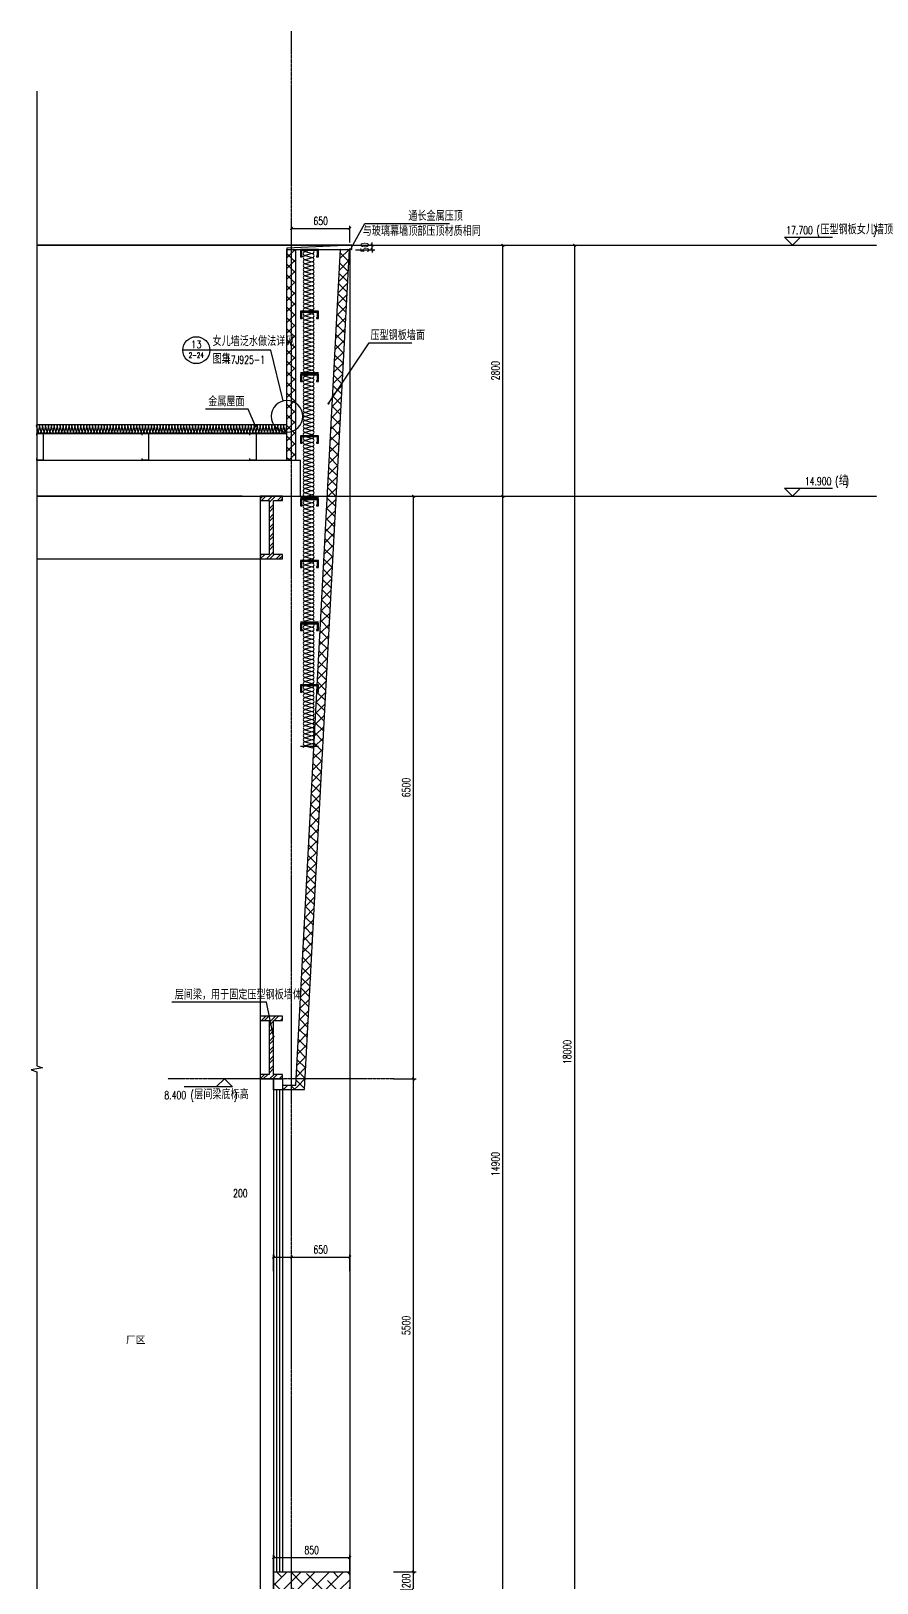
# Model space of a CAD drawing. Extents: x -1899985 to 1774885, y 556286 to 2175695.
# Drawn here: x -981779 to -972348, y 571034 to 588346 of the extents above; entities that cross this region are included whole.
import ezdxf
from ezdxf.enums import TextEntityAlignment as Align

# ---------------------------------------------------------------- set-up
doc = ezdxf.new("R2010")
doc.units = 0
doc.header["$LTSCALE"] = 10
doc.header["$MEASUREMENT"] = 0
doc.linetypes.add('20剖面图$0$__DASH', pattern=[0.35, 0.25, -0.1])
doc.linetypes.add('20剖面图$0$DOTE', pattern=[2.42, 2, -0.2, 0.02, -0.2])
doc.layers.get('Defpoints').update_dxf_attribs({"color": 210})
for name, color, linetype in [('20剖面图$0$A-AXIS-D', 1, 'Continuous'), ('20剖面图$0$A-AXIS-DOTE', 14, '20剖面图$0$DOTE'), ('20剖面图$0$A-AXIS-DP', 126, 'Continuous'), ('20剖面图$0$A-AXIS-SYMB', 3, 'Continuous'), ('20剖面图$0$A-HATCH-2', 251, 'Continuous'), ('20剖面图$0$A-LIN-V', 9, 'Continuous'), ('20剖面图$0$A-WINDOW', 140, 'Continuous'), ('20剖面图$0$AS-COLN', 6, 'Continuous'), ('20剖面图$0$AS-WALL', 40, 'Continuous'), ('20剖面图$0$DIM_ELEV', 3, 'Continuous'), ('20剖面图$0$DIM_SYMB', 3, 'Continuous'), ('20剖面图$0$PUB_HATCH', 8, 'Continuous'), ('20剖面图$0$PUB_TEXT', 7, 'Continuous'), ('20剖面图$0$建-墙-填充', 8, 'Continuous'), ('20剖面图$0$建-柱-钢', 9, 'Continuous'), ('A-AXIS-DP', 126, 'Continuous'), ('A-LIN-V', 9, 'Continuous'), ('DIM_SYMB', 3, 'Continuous'), ('PUB_TEXT', 7, 'Continuous')]:
    doc.layers.add(name, color=color, linetype=linetype)
doc.styles.add('20剖面图$0$_TCH_DIM', font='SIMPLEX', dxfattribs={"bigfont": 'GBCBIG'})
doc.styles.add('20剖面图$0$_TCH_DIM_T3', font='SIMPLEX', dxfattribs={"width": 0.705882, "bigfont": 'GBCBIG'})
doc.styles.add('20剖面图$0$图框', font='')
doc.styles.add('_TCH_DIM', font='SIMPLEX', dxfattribs={"bigfont": 'GBCBIG'})
doc.styles.add('_TCH_DIM_T3', font='SIMPLEX', dxfattribs={"width": 0.705882, "bigfont": 'GBCBIG'})
doc.styles.get('20剖面图$0$图框').set_extended_font_data('SimSun')
doc.dimstyles.new('20剖面图$0$_TCH_ARCH&&30', dxfattribs={"dimtxt": 89.25, "dimasz": 30, "dimexe": 30, "dimexo": 30, "dimgap": 37.875, "dimtad": 1, "dimdec": 0, "dimzin": 0, "dimdsep": 46, "dimtxsty": '20剖面图$0$_TCH_DIM_T3', "dimblk": '20剖面图$0$_ArchTick', "dimcen": 0.09, "dimclrt": 7, "dimazin": 2, "dimtfac": 1, "dimtdec": 0, "dimtix": 1, "dimtmove": 2, "dimatfit": 3, "dimfxl": 1, "dimtolj": 1, "dimtzin": 0, "dimarcsym": 0})
doc.dimstyles.new('_TCH_ARCH&&30', dxfattribs={"dimtxt": 89.25, "dimasz": 30, "dimexe": 30, "dimexo": 30, "dimgap": 37.875, "dimtad": 1, "dimdec": 0, "dimzin": 0, "dimdsep": 46, "dimtxsty": '_TCH_DIM_T3', "dimblk": 'ARCHTICK', "dimcen": 0.09, "dimclrt": 7, "dimazin": 2, "dimtfac": 1, "dimtdec": 0, "dimtix": 1, "dimtmove": 2, "dimatfit": 3, "dimfxl": 1, "dimtolj": 1, "dimtzin": 0, "dimarcsym": 0})
pattern_1 = [(45, (60, 0), (-60.000061, 60.000061), []), (135, (60, 0), (-60.000061, -60.000061), [])]
pattern_2 = [(45, (0, 0), (-53.0330086, 53.0330086), []), (45, (35.355, 0), (-53.0330086, 53.0330086), [])]

# ---------------------------------------------------------------- blocks, each defined once
blk = doc.blocks.new('20剖面图$0$CURVEPATTERNLIB$SYSLIB$岩棉板')
at = {"color": 0}
for p, q in [((0, -17), (12, -67)), ((12, -67), (24, -17))]:
    blk.add_line(p, q, dxfattribs=at)
for centre, start, end in [((12, -17), 0, 180), ((0, -67), 270, 0), ((24, -67), 180, 270)]:
    blk.add_arc(centre, 12, start, end, dxfattribs=at)
blk = doc.blocks.new('20剖面图$0$w423432')
at = {"layer": '20剖面图$0$A-LIN-V'}
blk.add_line((-1406424, 579963), (-1403484, 579963), dxfattribs=at)
for points in [[(-1406424, 580243), (-1406424, 580263), (-1406354, 580263), (-1406354, 579963), (-1406424, 579963), (-1406424, 579983)], [(-1405247, 580243), (-1405247, 580263), (-1405177, 580263), (-1405177, 579963), (-1405247, 579963), (-1405247, 579983)], [(-1404047, 580243), (-1404047, 580263), (-1403977, 580263), (-1403977, 579963), (-1404047, 579963), (-1404047, 579983)]]:
    blk.add_lwpolyline(points, dxfattribs=at)
at = {"layer": '20剖面图$0$AS-COLN'}
for p, q in [((-1406424, 580363), (-1403634, 580363)), ((-1406424, 580263), (-1403634, 580263))]:
    blk.add_line(p, q, dxfattribs=at)
at = {"layer": '20剖面图$0$A-HATCH-2', "xscale": -1.365615733326002, "yscale": 1.351351351351351, "zscale": 1.351351351351351, "rotation": 1.675992753059801e-11}
for p in [(-1406392, 580370), (-1406359, 580370), (-1406326, 580370), (-1406293, 580370), (-1406260, 580370), (-1406228, 580370), (-1406195, 580370), (-1406162, 580370), (-1406129, 580370), (-1406097, 580370), (-1406064, 580370), (-1406031, 580370), (-1405998, 580370), (-1405965, 580370), (-1405933, 580370), (-1405900, 580370), (-1405867, 580370), (-1405834, 580370), (-1405802, 580370), (-1405769, 580370), (-1405736, 580370), (-1405703, 580370), (-1405670, 580370), (-1405638, 580370), (-1405605, 580370), (-1405572, 580370), (-1405539, 580370), (-1405507, 580370), (-1405474, 580370), (-1405441, 580370), (-1405408, 580370), (-1405375, 580370), (-1405343, 580370), (-1405310, 580370), (-1405277, 580370), (-1405244, 580370), (-1405212, 580370), (-1405179, 580370), (-1405146, 580370), (-1405113, 580370), (-1405081, 580370), (-1405048, 580370), (-1405015, 580370), (-1404982, 580370), (-1404949, 580370), (-1404917, 580370), (-1404884, 580370), (-1404851, 580370), (-1404818, 580370), (-1404786, 580370), (-1404753, 580370), (-1404720, 580370), (-1404687, 580370), (-1404654, 580370), (-1404622, 580370), (-1404589, 580370), (-1404556, 580370), (-1404523, 580370), (-1404491, 580370), (-1404458, 580370), (-1404425, 580370), (-1404392, 580370), (-1404359, 580370), (-1404327, 580370), (-1404294, 580370), (-1404261, 580370), (-1404228, 580370), (-1404196, 580370), (-1404163, 580370), (-1404130, 580370), (-1404097, 580370), (-1404064, 580370), (-1404032, 580370), (-1403999, 580370), (-1403966, 580370), (-1403933, 580370), (-1403901, 580370), (-1403868, 580370), (-1403835, 580370), (-1403802, 580370), (-1403770, 580370), (-1403737, 580370), (-1403704, 580370), (-1403671, 580370), (-1403638, 580370)]:
    blk.add_blockref('20剖面图$0$CURVEPATTERNLIB$SYSLIB$岩棉板', p, dxfattribs=at)
blk = doc.blocks.new('20剖面图$0$_ArchTick')
at = {"color": 0, "linetype": 'ByBlock', "const_width": 0.4}
blk.add_lwpolyline([(-0.5, -0.5), (0.5, 0.5)], dxfattribs=at)
blk = doc.blocks.new('*D348')
at = {"layer": '20剖面图$0$A-AXIS-D', "color": 0, "lineweight": -2, "transparency": 16777216}
for p, q in [((-976088, 585957), (-975688, 585957)), ((-975718, 567957), (-975718, 585957)), ((-976088, 567957), (-975688, 567957))]:
    blk.add_line(p, q, dxfattribs=at)
at = {"layer": 'Defpoints', "color": 0, "transparency": 16777216}
for p in [(-976118, 585957), (-975718, 585957), (-976118, 567957)]:
    blk.add_point(p, dxfattribs=at)
at = {"layer": '20剖面图$0$A-AXIS-D', "color": 0, "lineweight": -2, "transparency": 16777216, "xscale": 30, "yscale": 30, "zscale": 30}
for p, rotation in [((-975718, 585957), 90), ((-975718, 567957), 270)]:
    blk.add_blockref('20剖面图$0$_ArchTick', p, dxfattribs=dict(at, rotation=rotation))
at = {"layer": '20剖面图$0$A-AXIS-D', "color": 7, "transparency": 16777216, "insert": (-975801, 576957), "char_height": 89.2, "attachment_point": 5, "rotation": 90, "style": '20剖面图$0$_TCH_DIM_T3'}
blk.add_mtext('\\A1;18000', dxfattribs=at)
blk = doc.blocks.new('*D350')
at = {"layer": '20剖面图$0$A-AXIS-D', "color": 0, "lineweight": -2, "transparency": 16777216}
for p, q in [((-976888, 583157), (-976488, 583157)), ((-976518, 568257), (-976518, 583157)), ((-976888, 568257), (-976488, 568257))]:
    blk.add_line(p, q, dxfattribs=at)
at = {"layer": 'Defpoints', "color": 0, "transparency": 16777216}
for p in [(-976918, 583157), (-976518, 583157), (-976918, 568257)]:
    blk.add_point(p, dxfattribs=at)
at = {"layer": '20剖面图$0$A-AXIS-D', "color": 0, "lineweight": -2, "transparency": 16777216, "xscale": 30, "yscale": 30, "zscale": 30}
for p, rotation in [((-976518, 583157), 90), ((-976518, 568257), 270)]:
    blk.add_blockref('20剖面图$0$_ArchTick', p, dxfattribs=dict(at, rotation=rotation))
at = {"layer": '20剖面图$0$A-AXIS-D', "color": 7, "transparency": 16777216, "insert": (-976601, 575707), "char_height": 89.2, "attachment_point": 5, "rotation": 90, "style": '20剖面图$0$_TCH_DIM_T3'}
blk.add_mtext('\\A1;14900', dxfattribs=at)
blk = doc.blocks.new('*D351')
at = {"layer": '20剖面图$0$A-AXIS-D', "color": 0, "lineweight": -2, "transparency": 16777216}
for p, q in [((-976888, 585957), (-976488, 585957)), ((-976518, 583157), (-976518, 585957)), ((-976888, 583157), (-976488, 583157))]:
    blk.add_line(p, q, dxfattribs=at)
at = {"layer": 'Defpoints', "color": 0, "transparency": 16777216}
for p in [(-976918, 585957), (-976518, 585957), (-976918, 583157)]:
    blk.add_point(p, dxfattribs=at)
at = {"layer": '20剖面图$0$A-AXIS-D', "color": 0, "lineweight": -2, "transparency": 16777216, "xscale": 30, "yscale": 30, "zscale": 30}
for p, rotation in [((-976518, 585957), 90), ((-976518, 583157), 270)]:
    blk.add_blockref('20剖面图$0$_ArchTick', p, dxfattribs=dict(at, rotation=rotation))
at = {"layer": '20剖面图$0$A-AXIS-D', "color": 7, "transparency": 16777216, "insert": (-976601, 584557), "char_height": 89.2, "attachment_point": 5, "rotation": 90, "style": '20剖面图$0$_TCH_DIM_T3'}
blk.add_mtext('\\A1;2800', dxfattribs=at)
blk = doc.blocks.new('*D352')
at = {"layer": '20剖面图$0$A-AXIS-DP', "color": 0, "lineweight": -2, "transparency": 16777216}
for p, q in [((-977736, 583157), (-977485, 583157)), ((-977515, 576657), (-977515, 583157)), ((-977736, 576657), (-977485, 576657))]:
    blk.add_line(p, q, dxfattribs=at)
at = {"layer": 'Defpoints', "color": 0, "transparency": 16777216}
for p in [(-977766, 583157), (-977515, 583157), (-977766, 576657)]:
    blk.add_point(p, dxfattribs=at)
at = {"layer": '20剖面图$0$A-AXIS-DP', "color": 0, "lineweight": -2, "transparency": 16777216, "xscale": 30, "yscale": 30, "zscale": 30}
for p, rotation in [((-977515, 583157), 90), ((-977515, 576657), 270)]:
    blk.add_blockref('20剖面图$0$_ArchTick', p, dxfattribs=dict(at, rotation=rotation))
at = {"layer": '20剖面图$0$A-AXIS-DP', "color": 7, "transparency": 16777216, "insert": (-977597, 579907), "char_height": 89.2, "attachment_point": 5, "rotation": 90, "style": '20剖面图$0$_TCH_DIM_T3'}
blk.add_mtext('\\A1;6500', dxfattribs=at)
blk = doc.blocks.new('*D353')
at = {"layer": '20剖面图$0$A-AXIS-DP', "color": 0, "lineweight": -2, "transparency": 16777216}
for p, q in [((-977736, 576657), (-977485, 576657)), ((-977515, 571157), (-977515, 576657)), ((-977736, 571157), (-977485, 571157))]:
    blk.add_line(p, q, dxfattribs=at)
at = {"layer": 'Defpoints', "color": 0, "transparency": 16777216}
for p in [(-977766, 576657), (-977515, 576657), (-977766, 571157)]:
    blk.add_point(p, dxfattribs=at)
at = {"layer": '20剖面图$0$A-AXIS-DP', "color": 0, "lineweight": -2, "transparency": 16777216, "xscale": 30, "yscale": 30, "zscale": 30}
for p, rotation in [((-977515, 576657), 90), ((-977515, 571157), 270)]:
    blk.add_blockref('20剖面图$0$_ArchTick', p, dxfattribs=dict(at, rotation=rotation))
at = {"layer": '20剖面图$0$A-AXIS-DP', "color": 7, "transparency": 16777216, "insert": (-977597, 573907), "char_height": 89.2, "attachment_point": 5, "rotation": 90, "style": '20剖面图$0$_TCH_DIM_T3'}
blk.add_mtext('\\A1;5500', dxfattribs=at)
blk = doc.blocks.new('*D354')
at = {"layer": '20剖面图$0$A-AXIS-DP', "color": 0, "lineweight": -2, "transparency": 16777216}
for p, q in [((-977736, 571157), (-977485, 571157)), ((-977515, 571157), (-977515, 571187)), ((-977515, 570957), (-977515, 571157)), ((-977736, 570957), (-977485, 570957)), ((-977515, 570957), (-977515, 570927))]:
    blk.add_line(p, q, dxfattribs=at)
at = {"layer": 'Defpoints', "color": 0, "transparency": 16777216}
for p in [(-977766, 571157), (-977515, 571157), (-977766, 570957)]:
    blk.add_point(p, dxfattribs=at)
at = {"layer": '20剖面图$0$A-AXIS-DP', "color": 0, "lineweight": -2, "transparency": 16777216, "xscale": 30, "yscale": 30, "zscale": 30}
for p, rotation in [((-977515, 571157), 270), ((-977515, 570957), 90)]:
    blk.add_blockref('20剖面图$0$_ArchTick', p, dxfattribs=dict(at, rotation=rotation))
at = {"layer": '20剖面图$0$A-AXIS-DP', "color": 7, "transparency": 16777216, "insert": (-977597, 571057), "char_height": 89.2, "attachment_point": 5, "rotation": 90, "style": '20剖面图$0$_TCH_DIM_T3'}
blk.add_mtext('\\A1;200', dxfattribs=at)
blk = doc.blocks.new('*D356')
at = {"layer": '20剖面图$0$A-AXIS-DP', "color": 0, "lineweight": -2, "transparency": 16777216}
for p, q in [((-979075, 571120), (-979075, 571348)), ((-979075, 571318), (-978225, 571318)), ((-978225, 571120), (-978225, 571348))]:
    blk.add_line(p, q, dxfattribs=at)
at = {"layer": 'Defpoints', "color": 0, "transparency": 16777216}
for p in [(-978225, 571318), (-979075, 571090), (-978225, 571090)]:
    blk.add_point(p, dxfattribs=at)
at = {"layer": '20剖面图$0$A-AXIS-DP', "color": 0, "lineweight": -2, "transparency": 16777216, "xscale": 30, "yscale": 30, "zscale": 30, "rotation": 180}
blk.add_blockref('20剖面图$0$_ArchTick', (-979075, 571318), dxfattribs=at)
at = {"layer": '20剖面图$0$A-AXIS-DP', "color": 0, "lineweight": -2, "transparency": 16777216, "xscale": 30, "yscale": 30, "zscale": 30}
blk.add_blockref('20剖面图$0$_ArchTick', (-978225, 571318), dxfattribs=at)
at = {"layer": '20剖面图$0$A-AXIS-DP', "color": 7, "transparency": 16777216, "insert": (-978650, 571401), "char_height": 89.2, "attachment_point": 5, "style": '20剖面图$0$_TCH_DIM_T3'}
blk.add_mtext('\\A1;850', dxfattribs=at)
blk = doc.blocks.new('*D357')
at = {"layer": '20剖面图$0$A-AXIS-DP', "color": 0, "lineweight": -2, "transparency": 16777216}
for p, q in [((-978875, 585987), (-978875, 586174)), ((-978875, 586144), (-978225, 586144)), ((-978225, 585987), (-978225, 586174))]:
    blk.add_line(p, q, dxfattribs=at)
at = {"layer": 'Defpoints', "color": 0, "transparency": 16777216}
for p in [(-978225, 586144), (-978875, 585957), (-978225, 585957)]:
    blk.add_point(p, dxfattribs=at)
at = {"layer": '20剖面图$0$A-AXIS-DP', "color": 0, "lineweight": -2, "transparency": 16777216, "xscale": 30, "yscale": 30, "zscale": 30, "rotation": 180}
blk.add_blockref('20剖面图$0$_ArchTick', (-978875, 586144), dxfattribs=at)
at = {"layer": '20剖面图$0$A-AXIS-DP', "color": 0, "lineweight": -2, "transparency": 16777216, "xscale": 30, "yscale": 30, "zscale": 30}
blk.add_blockref('20剖面图$0$_ArchTick', (-978225, 586144), dxfattribs=at)
at = {"layer": '20剖面图$0$A-AXIS-DP', "color": 7, "transparency": 16777216, "insert": (-978550, 586227), "char_height": 89.2, "attachment_point": 5, "style": '20剖面图$0$_TCH_DIM_T3'}
blk.add_mtext('\\A1;650', dxfattribs=at)
blk = doc.blocks.new('20剖面图$0$CURVEPATTERNLIB$SYSLIB$防水材料1')
at = {"layer": '20剖面图$0$PUB_HATCH'}
h = blk.add_hatch(dxfattribs=at)
h.set_pattern_fill('ANSI31', color=256, scale=10, angle=90, style=0)
h.set_pattern_definition([(45, (-196995.837, -685381.036), (11.22532015, -11.22532015), [])])
h.paths.add_polyline_path([(35, 0), (0, 0), (0, -100), (35, -100), (35, -90), (30, -90), (30, -95), (5, -95), (5, -5), (30, -5), (30, -10), (35, -10)])
h = blk.add_hatch(dxfattribs=at)
h.set_pattern_fill('ANSI31', color=256, scale=10, angle=90, style=0)
h.set_pattern_definition([(45, (-196695.837, -685381.036), (11.22532015, -11.22532015), [])])
h.paths.add_polyline_path([(335, 0), (300, 0), (300, -100), (335, -100), (335, -90), (330, -90), (330, -95), (305, -95), (305, -5), (330, -5), (330, -10), (335, -10)])
at = {"layer": '20剖面图$0$A-LIN-V', "extrusion": (-3.26108e-18, 2.41725e-31, -1)}
blk.add_line((600, 0), (600, -100), dxfattribs=at)
at = {"layer": '20剖面图$0$A-LIN-V'}
for p, q in [((30, -10), (35, -10)), ((330, -10), (335, -10)), ((30, -90), (35, -90)), ((330, -90), (335, -90))]:
    blk.add_line(p, q, dxfattribs=at)
at = {"layer": '20剖面图$0$A-LIN-V', "extrusion": (-3.26108e-18, 2.41725e-31, -1)}
for points in [[(-35, -10), (-35, 0), (0, 0), (0, -100), (-35, -100), (-35, -90)], [(-335, -10), (-335, 0), (-300, 0), (-300, -100), (-335, -100), (-335, -90)], [(-30, -10), (-30, -5), (-5, -5), (-5, -95), (-30, -95), (-30, -90)], [(-330, -10), (-330, -5), (-305, -5), (-305, -95), (-330, -95), (-330, -90)]]:
    blk.add_lwpolyline(points, dxfattribs=at)
at = {"layer": '20剖面图$0$A-LIN-V', "xscale": 0.8142221102150538, "yscale": 0.8108108108108109, "zscale": 0.8142221102150538}
for p in [(0, -20.1), (19.5, -20.1), (39.1, -20.1), (58.6, -20.1), (78.2, -20.1), (97.7, -20.1), (117.2, -20.1), (136.8, -20.1), (156.3, -20.1), (175.9, -20.1), (195.4, -20.1), (215, -20.1), (234.5, -20.1), (254, -20.1), (273.6, -20.1), (293.1, -20.1), (312.7, -20.1), (332.2, -20.1), (351.7, -20.1), (371.3, -20.1), (390.8, -20.1), (410.4, -20.1), (429.9, -20.1), (449.5, -20.1), (469, -20.1), (488.5, -20.1), (508.1, -20.1), (527.6, -20.1), (547.2, -20.1), (566.7, -20.1), (586.2, -20.1)]:
    blk.add_blockref('20剖面图$0$CURVEPATTERNLIB$SYSLIB$岩棉板', p, dxfattribs=at)
blk = doc.blocks.new('*D368')
at = {"layer": '20剖面图$0$A-AXIS-DP', "color": 0, "lineweight": -2, "transparency": 16777216}
for p, q in [((-979075, 574514), (-979075, 574700)), ((-979075, 574670), (-978875, 574670)), ((-978875, 574514), (-978875, 574700))]:
    blk.add_line(p, q, dxfattribs=at)
at = {"layer": 'Defpoints', "color": 0, "transparency": 16777216}
for p in [(-978875, 574670), (-979075, 574484), (-978875, 574484)]:
    blk.add_point(p, dxfattribs=at)
at = {"layer": '20剖面图$0$A-AXIS-DP', "color": 0, "lineweight": -2, "transparency": 16777216, "xscale": 30, "yscale": 30, "zscale": 30, "rotation": 180}
blk.add_blockref('20剖面图$0$_ArchTick', (-979075, 574670), dxfattribs=at)
at = {"layer": '20剖面图$0$A-AXIS-DP', "color": 0, "lineweight": -2, "transparency": 16777216, "xscale": 30, "yscale": 30, "zscale": 30}
blk.add_blockref('20剖面图$0$_ArchTick', (-978875, 574670), dxfattribs=at)
at = {"layer": '20剖面图$0$A-AXIS-DP', "color": 7, "transparency": 16777216, "insert": (-979445, 575381), "char_height": 89.2, "attachment_point": 5, "style": '20剖面图$0$_TCH_DIM_T3'}
blk.add_mtext('\\A1;200', dxfattribs=at)
blk = doc.blocks.new('*D369')
at = {"layer": '20剖面图$0$A-AXIS-DP', "color": 0, "lineweight": -2, "transparency": 16777216}
for p, q in [((-978875, 574514), (-978875, 574700)), ((-978875, 574670), (-978225, 574670)), ((-978225, 574514), (-978225, 574700))]:
    blk.add_line(p, q, dxfattribs=at)
at = {"layer": 'Defpoints', "color": 0, "transparency": 16777216}
for p in [(-978225, 574670), (-978875, 574484), (-978225, 574484)]:
    blk.add_point(p, dxfattribs=at)
at = {"layer": '20剖面图$0$A-AXIS-DP', "color": 0, "lineweight": -2, "transparency": 16777216, "xscale": 30, "yscale": 30, "zscale": 30, "rotation": 180}
blk.add_blockref('20剖面图$0$_ArchTick', (-978875, 574670), dxfattribs=at)
at = {"layer": '20剖面图$0$A-AXIS-DP', "color": 0, "lineweight": -2, "transparency": 16777216, "xscale": 30, "yscale": 30, "zscale": 30}
blk.add_blockref('20剖面图$0$_ArchTick', (-978225, 574670), dxfattribs=at)
at = {"layer": '20剖面图$0$A-AXIS-DP', "color": 7, "transparency": 16777216, "insert": (-978550, 574753), "char_height": 89.2, "attachment_point": 5, "style": '20剖面图$0$_TCH_DIM_T3'}
blk.add_mtext('\\A1;650', dxfattribs=at)
blk = doc.blocks.new('_ArchTick')
at = {"color": 0, "linetype": 'ByBlock', "const_width": 0.4}
blk.add_lwpolyline([(-0.5, -0.5), (0.5, 0.5)], dxfattribs=at)
blk = doc.blocks.new('*D106')
at = {"layer": 'A-AXIS-DP', "color": 0, "lineweight": -2, "transparency": 16777216}
for p, q in [((-978161, 585957), (-977947, 585957)), ((-978161, 585907), (-977947, 585907)), ((-977977, 585957), (-977977, 585987)), ((-977977, 585907), (-977977, 585957)), ((-977977, 585907), (-977977, 585877))]:
    blk.add_line(p, q, dxfattribs=at)
at = {"layer": 'Defpoints', "color": 0, "transparency": 16777216}
for p in [(-978191, 585957), (-978191, 585907), (-977977, 585957)]:
    blk.add_point(p, dxfattribs=at)
at = {"layer": 'A-AXIS-DP', "color": 0, "lineweight": -2, "transparency": 16777216, "xscale": 30, "yscale": 30, "zscale": 30}
for p, rotation in [((-977977, 585957), 270), ((-977977, 585907), 90)]:
    blk.add_blockref('_ArchTick', p, dxfattribs=dict(at, rotation=rotation))
at = {"layer": 'A-AXIS-DP', "color": 7, "transparency": 16777216, "insert": (-978059, 585932), "char_height": 89.2, "attachment_point": 5, "rotation": 90, "style": '_TCH_DIM_T3'}
blk.add_mtext('\\A1;50', dxfattribs=at)
blk = doc.blocks.new('20剖面图')
at = {"layer": '20剖面图$0$A-HATCH-2'}
h = blk.add_hatch(dxfattribs=at)
h.set_pattern_fill('ANSI38', color=256, scale=70)
h.set_pattern_definition([(45, (579675.47, 0), (-78.577241, 78.577241), []), (135, (579675.47, 0), (-235.731723, 78.577241), [277.8125, -166.6875])])
h.paths.add_polyline_path([(-979075.3, 571157.5), (-978225.4, 571157.5), (-978225.4, 570957.5), (-979075.3, 570957.5)])
at = {"layer": '20剖面图$0$PUB_HATCH'}
h = blk.add_hatch(dxfattribs=at)
h.set_pattern_fill('多孔材料', color=256, scale=30, style=0)
h.set_pattern_definition(pattern_1)
h.paths.add_polyline_path([(-978825.3, 583557.5), (-978825.3, 585907.5), (-978925.3, 585907.5), (-978925.3, 583557.5)])
h = blk.add_hatch(dxfattribs=at)
h.set_pattern_fill('多孔材料', color=256, scale=30, style=0)
h.set_pattern_definition(pattern_1)
h.paths.add_polyline_path([(-978825.9, 576587.5), (-978728.4, 576537.5), (-978229, 585908.8), (-978328.9, 585914.1)])
h = blk.add_hatch(dxfattribs=at)
h.set_pattern_fill('多孔材料', color=256, scale=30, style=0)
h.set_pattern_definition(pattern_1)
h.paths.add_polyline_path([(-978975.3, 576537.5), (-978728.4, 576537.5), (-978825.9, 576587.5), (-978975.3, 576587.5)])
at = {"layer": '20剖面图$0$建-墙-填充'}
h = blk.add_hatch(dxfattribs=at)
h.set_pattern_fill('金属', color=256, scale=30, style=0)
h.set_pattern_definition(pattern_2)
h.paths.add_polyline_path([(-978975.3, 583157.5), (-979225.3, 583157.5), (-979225.3, 583107.5), (-979125.3, 583107.5), (-979125.3, 582507.5), (-979225.3, 582507.5), (-979225.3, 582457.5), (-978975.3, 582457.5), (-978975.3, 582507.5), (-979075.3, 582507.5), (-979075.3, 583107.5), (-978975.3, 583107.5)])
h = blk.add_hatch(dxfattribs=at)
h.set_pattern_fill('金属', color=256, scale=30, style=0)
h.set_pattern_definition(pattern_2)
h.paths.add_polyline_path([(-978975.3, 577357.5), (-979225.3, 577357.5), (-979225.3, 577307.5), (-979125.3, 577307.5), (-979125.3, 576707.5), (-979225.3, 576707.5), (-979225.3, 576657.5), (-978975.3, 576657.5), (-978975.3, 576707.5), (-979075.3, 576707.5), (-979075.3, 577307.5), (-978975.3, 577307.5)])
at = {"layer": '20剖面图$0$A-AXIS-DOTE'}
for p, q in [((-978875.3, 565580.6), (-978875.3, 588346)), ((-977735.9, 576657.5), (-980255.3, 576657.5))]:
    blk.add_line(p, q, dxfattribs=at)
at = {"layer": '20剖面图$0$A-AXIS-DOTE', "linetype": '20剖面图$0$__DASH', "ltscale": 2}
for p, q in [((-981715.7, 585957.5), (-972348, 585957.5)), ((-981715.7, 583157.5), (-972348, 583157.5))]:
    blk.add_line(p, q, dxfattribs=at)
at = {"layer": '20剖面图$0$A-AXIS-SYMB'}
for p, q in [((-979786.5, 584786.1), (-980086.5, 584786.1)), ((-979104.6, 584786.1), (-979786.5, 584786.1)), ((-978967.1, 584220.4), (-979104.6, 584786.1)), ((-979155, 577512.2), (-980208.1, 577512.2)), ((-979075.3, 577129), (-979155, 577512.2))]:
    blk.add_line(p, q, dxfattribs=at)
blk.add_lwpolyline([(-978748.2, 584048.4, 1), (-979102.3, 584048.4, 1)], format="xyb", close=True, dxfattribs=at)
at = {"layer": '20剖面图$0$A-AXIS-SYMB', "const_width": 12}
blk.add_lwpolyline([(-979074, 577123.1, 1), (-979076.5, 577134.9, 1)], format="xyb", close=True, dxfattribs=at)
at = {"layer": '20剖面图$0$A-AXIS-SYMB'}
blk.add_circle((-979936.5, 584786.1), 150, dxfattribs=at)
at = {"layer": '20剖面图$0$A-LIN-V'}
for p, q in [((-978201.4, 585957.5), (-981715.7, 585957.5)), ((-978225.4, 585918.8), (-978225.4, 584999.5)), ((-978225.4, 585918.8), (-978225.4, 568214.9)), ((-978775.3, 583157.5), (-978775.3, 583557.5)), ((-979425.3, 583157.5), (-981715.7, 583157.5)), ((-979425.3, 583157.5), (-978775.3, 583157.5)), ((-979225.3, 583157.5), (-979225.3, 568257.5)), ((-981715.7, 582457.5), (-979225.3, 582457.5)), ((-979075.3, 576657.5), (-979075.3, 568257.5))]:
    blk.add_line(p, q, dxfattribs=at)
for points in [[(-979075.3, 585957.5), (-978431.8, 585957.5)], [(-978925.3, 585907.5), (-978225.4, 585907.5)]]:
    blk.add_lwpolyline(points, dxfattribs=at)
at = {"layer": '20剖面图$0$A-WINDOW'}
for p, q in [((-979075.3, 576587.5), (-979075.3, 571157.5)), ((-979042.3, 576535.6), (-979042.3, 571157.5)), ((-979008.3, 576535.6), (-979008.3, 571157.5)), ((-978975.3, 576587.5), (-978975.3, 571157.5))]:
    blk.add_line(p, q, dxfattribs=at)
for points in [[(-978975.3, 576657.5), (-978975.3, 576657.5), (-978975.3, 576535.6), (-979075.3, 576535.6), (-979075.3, 576657.5), (-978975.3, 576657.5)], [(-979075.3, 571157.5), (-978225.4, 571157.5), (-978225.4, 570957.5), (-979075.3, 570957.5), (-979075.3, 571157.5)]]:
    blk.add_lwpolyline(points, dxfattribs=at)
at = {"layer": '20剖面图$0$AS-WALL'}
for p, q in [((-978925.3, 583557.5), (-978925.3, 585907.5)), ((-978925.3, 585907.5), (-978825.3, 585907.5)), ((-978825.9, 576587.5), (-978328.9, 585914.1)), ((-978825.3, 583557.5), (-978825.3, 585907.5)), ((-978728.4, 576537.5), (-978229, 585908.8)), ((-978328.9, 585914.1), (-978229, 585908.8)), ((-978925.3, 583557.5), (-978825.3, 583557.5)), ((-978975.3, 576587.5), (-978825.9, 576587.5)), ((-978975.3, 576587.5), (-978975.3, 576537.5)), ((-978975.3, 576537.5), (-978728.4, 576537.5))]:
    blk.add_line(p, q, dxfattribs=at)
blk.add_lwpolyline([(-978225.4, 585886.2), (-978225.4, 585918.8), (-978201.4, 585907.5), (-978201.4, 585957.5), (-978925.3, 585924.3), (-978925.3, 585840)], dxfattribs=at)
at = {"layer": '20剖面图$0$DIM_ELEV'}
for p, q in [((-973289.8, 585957.5), (-973379.8, 586047.5)), ((-973379.8, 586047.5), (-972843.4, 586047.5)), ((-973289.8, 585957.5), (-973199.8, 586047.5)), ((-973499.8, 585957.5), (-973199.8, 585957.5)), ((-973289.8, 583157.5), (-973379.8, 583247.5)), ((-973379.8, 583247.5), (-972843.4, 583247.5)), ((-973289.8, 583157.5), (-973199.8, 583247.5)), ((-973499.8, 583157.5), (-973199.8, 583157.5)), ((-979623.4, 576657.5), (-979713.4, 576567.5)), ((-979323.1, 576657.5), (-979713.4, 576657.5)), ((-979623.4, 576657.5), (-979533.4, 576567.5)), ((-979533.4, 576567.5), (-980069.8, 576567.5))]:
    blk.add_line(p, q, dxfattribs=at)
at = {"layer": '20剖面图$0$DIM_SYMB'}
for p, q in [((-978462.4, 584190.7), (-978009.7, 584867.9)), ((-978009.7, 584867.9), (-977533.9, 584867.9)), ((-979358.9, 584127.9), (-979834.7, 584127.9)), ((-979277, 583938), (-979358.9, 584127.9))]:
    blk.add_line(p, q, dxfattribs=at)
blk.add_lwpolyline([(-981715.7, 587675.8), (-981715.7, 576803.5), (-981652.7, 576780.6), (-981778.7, 576758.4), (-981715.7, 576736), (-981715.7, 565863.8)], dxfattribs=at)
at = {"layer": '20剖面图$0$DIM_SYMB', "const_width": 12}
for points in [[(-978465.7, 584185.7, 1), (-978459, 584195.7, 1)], [(-979274.6, 583932.5, 1), (-979279.4, 583943.5, 1)]]:
    blk.add_lwpolyline(points, format="xyb", close=True, dxfattribs=at)
at = {"layer": '20剖面图$0$建-柱-钢'}
for p, q in [((-978975.3, 583157.5), (-979225.3, 583157.5)), ((-979225.3, 583157.5), (-979225.3, 583107.5)), ((-979225.3, 583107.5), (-979125.3, 583107.5)), ((-979125.3, 583107.5), (-979125.3, 582507.5)), ((-979075.3, 582507.5), (-979075.3, 583107.5)), ((-979075.3, 583107.5), (-978975.3, 583107.5)), ((-978975.3, 583107.5), (-978975.3, 583157.5)), ((-979125.3, 582507.5), (-979225.3, 582507.5)), ((-979225.3, 582507.5), (-979225.3, 582457.5)), ((-979225.3, 582457.5), (-978975.3, 582457.5)), ((-978975.3, 582507.5), (-979075.3, 582507.5)), ((-978975.3, 582457.5), (-978975.3, 582507.5)), ((-978975.3, 577357.5), (-979225.3, 577357.5)), ((-979225.3, 577357.5), (-979225.3, 577307.5)), ((-978975.3, 577307.5), (-978975.3, 577357.5)), ((-979225.3, 577307.5), (-979125.3, 577307.5)), ((-979125.3, 577307.5), (-979125.3, 576707.5)), ((-979075.3, 576707.5), (-979075.3, 577307.5)), ((-979075.3, 577307.5), (-978975.3, 577307.5)), ((-979125.3, 576707.5), (-979225.3, 576707.5)), ((-979225.3, 576707.5), (-979225.3, 576657.5)), ((-979225.3, 576657.5), (-978975.3, 576657.5)), ((-978975.3, 576707.5), (-979075.3, 576707.5)), ((-978975.3, 576657.5), (-978975.3, 576707.5))]:
    blk.add_line(p, q, dxfattribs=at)
at = {"layer": '20剖面图$0$A-HATCH-2', "xscale": 2.293078891953046, "yscale": 1.999999999990687, "zscale": 1.999999999990687, "rotation": 269.9999999912753}
for p in [(-978575.3, 585907.5), (-978575.3, 584518.3), (-978575.3, 583129.2), (-978575.3, 581740.1)]:
    blk.add_blockref('20剖面图$0$CURVEPATTERNLIB$SYSLIB$防水材料1', p, dxfattribs=at)
at = {"layer": '20剖面图$0$A-LIN-V'}
blk.add_blockref('20剖面图$0$w423432', (424708.6, 3594.4), dxfattribs=at)
at = {"layer": '20剖面图$0$PUB_TEXT', "style": '20剖面图$0$_TCH_DIM', "width": 0.705882}
for s, height, p in [('(', 89.2, (-973020.6, 586079)), (')', 89.2, (-972388.9, 586079)), ('17.700', 89.25, (-973359.6, 586079)), ('17J925-1', 89.25, (-979607.5, 584635.2)), ('14.900', 89.25, (-973152.4, 583279)), ('(', 89.2, (-972813.4, 583279)), (')', 89.2, (-972697.7, 583279)), ('8.400', 89.25, (-980292.5, 576431)), ('(', 89.2, (-980001.5, 576431)), (')', 89.2, (-979517.2, 576431))]:
    blk.add_text(s, height=height, dxfattribs=at).set_placement(p)
at = {"layer": '20剖面图$0$PUB_TEXT'}
for s, height, style, p in [('压型钢板女儿墙顶', 101.28, '20剖面图$0$_TCH_DIM', (-972978.6, 586079)), ('压型钢板墙面', 101.28, '20剖面图$0$_TCH_DIM', (-977994.3, 584899.4)), ('女儿墙泛水做法详见', 101.28, '20剖面图$0$_TCH_DIM', (-979755, 584832.3)), ('图集', 101.28, '20剖面图$0$_TCH_DIM', (-979755, 584635.2)), ('金属屋面', 101.28, '20剖面图$0$_TCH_DIM', (-979803.2, 584159.4)), ('结', 101.3, '20剖面图$0$_TCH_DIM', (-972771.4, 583279)), ('层间梁，用于固定压型钢板墙体', 101.277, '20剖面图$0$_TCH_DIM', (-980176.6, 577543.7)), ('层间梁底标高', 101.28, '20剖面图$0$_TCH_DIM', (-979959.5, 576431)), ('厂区', 79.3, '20剖面图$0$图框', (-980719.3, 573706.8))]:
    blk.add_text(s, height=height, dxfattribs=dict(at, style=style)).set_placement(p)
at = {"layer": '20剖面图$0$PUB_TEXT', "style": '20剖面图$0$_TCH_DIM'}
for s, height, width, p, p2 in [('13', 79.49, 1.241002, (-979994.6, 584809.6), (-979878.3, 584809.6)), ('2-24', 56.95, 1.081137, (-980020.7, 584702.3), (-979852.2, 584702.3))]:
    blk.add_text(s, height=height, dxfattribs=dict(at, width=width)).set_placement(p, p2, align=Align.FIT)
at = {"layer": '20剖面图$0$A-AXIS-D'}
for p1, p2, picture, middle in [((-976918.1, 583157.5), (-976918.1, 585957.5), '*D351', (-976600.6, 584557.5)), ((-976118.1, 567957.5), (-976118.1, 585957.5), '*D348', (-975800.6, 576957.5)), ((-976918.1, 568257.5), (-976918.1, 583157.5), '*D350', (-976600.6, 575707.5))]:
    dim = blk.add_aligned_dim(p1=p1, p2=p2, distance=-400, dimstyle='20剖面图$0$_TCH_ARCH&&30', dxfattribs=at)
    dim.commit()
    dim.dimension.update_dxf_attribs({"geometry": picture, "text_midpoint": middle})
at = {"layer": '20剖面图$0$A-AXIS-DP'}
for p1, p2, distance, picture, middle in [((-978875.3, 585957.5), (-978225.4, 585957.5), 186.8, '*D357', (-978550.3, 586226.7)), ((-977765.9, 576657.5), (-977765.9, 583157.5), -251.1, '*D352', (-977597.3, 579907.5)), ((-977765.9, 571157.5), (-977765.9, 576657.5), -251.1, '*D353', (-977597.3, 573907.5)), ((-978875.3, 574483.6), (-978225.4, 574483.6), 186.8, '*D369', (-978550.3, 574752.9)), ((-979075.3, 571090), (-978225.4, 571090), 228, '*D356', (-978650.3, 571400.5)), ((-977765.9, 570957.5), (-977765.9, 571157.5), -251.1, '*D354', (-977597.3, 571057.5))]:
    dim = blk.add_aligned_dim(p1=p1, p2=p2, distance=distance, dimstyle='20剖面图$0$_TCH_ARCH&&30', dxfattribs=at)
    dim.commit()
    dim.dimension.update_dxf_attribs({"geometry": picture, "text_midpoint": middle})
dim = blk.add_linear_dim(base=(-978875.3, 574670.4), p1=(-979075.3, 574483.6), p2=(-978875.3, 574483.6), angle=0, dimstyle='20剖面图$0$_TCH_ARCH&&30', dxfattribs=at)
dim.commit()
dim.dimension.update_dxf_attribs({"geometry": '*D368', "text_midpoint": (-979445.3, 575381.2), "dimtype": 161})

msp = doc.modelspace()

# ---------------------------------------------------------------- block references
at = {"layer": 'A-LIN-V'}
msp.add_blockref('20剖面图', (0, 0), dxfattribs=at)

# ---------------------------------------------------------------- next in the draw order: linework, layer by layer
at = {"layer": 'DIM_SYMB'}
for p, q in [((-978207.6, 585932.5), (-978058.5, 586198.1)), ((-978058.5, 586198.1), (-977113, 586198.1))]:
    msp.add_line(p, q, dxfattribs=at)

# ---------------------------------------------------------------- next in the draw order: texts
at = {"layer": 'PUB_TEXT', "style": '_TCH_DIM'}
for s, height, p in [('通长金属压顶', 101.28, (-977572.3, 586229.6)), ('与玻璃幕墙顶部压顶材质相同', 101.277, (-978080.6, 586061.6))]:
    msp.add_text(s, height=height, dxfattribs=at).set_placement(p)

# ---------------------------------------------------------------- next in the draw order: dimensions: what is measured, and where the dimension line sits
at = {"layer": 'A-AXIS-DP'}
dim = msp.add_aligned_dim(p1=(-978191.4, 585907.5), p2=(-978191.4, 585957.5), distance=-214.8, dimstyle='_TCH_ARCH&&30', dxfattribs=at)
dim.commit()
dim.dimension.update_dxf_attribs({"geometry": '*D106', "text_midpoint": (-978059, 585932.5)})

doc.saveas('drawing.dxf')
